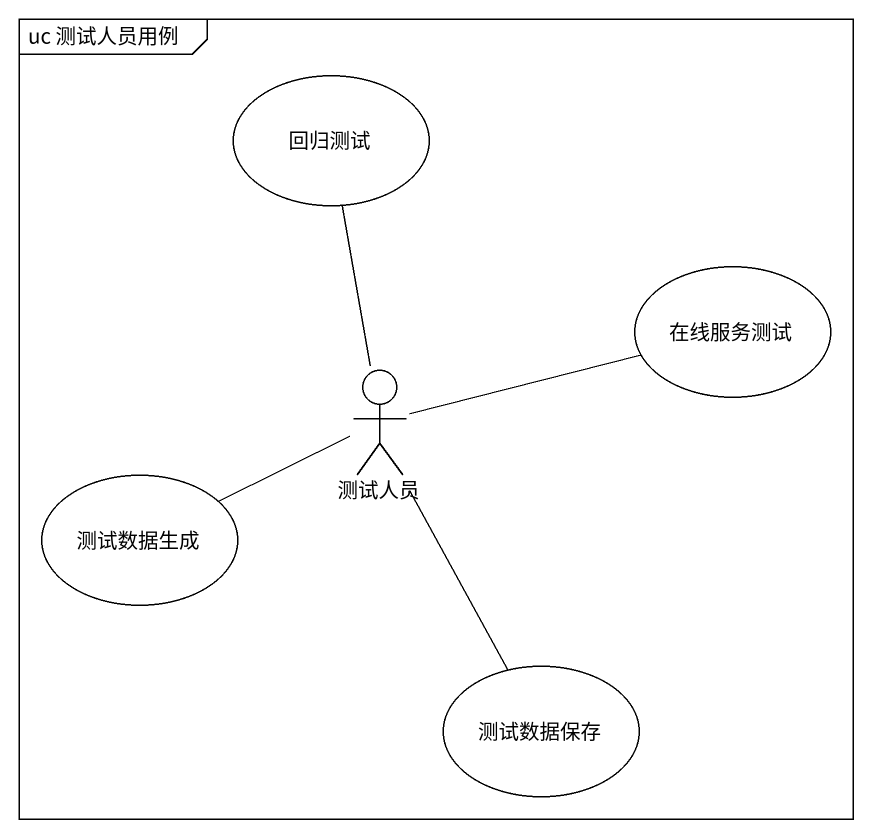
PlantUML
@startuml
mainframe uc 测试人员用例
usecase 回归测试
usecase 在线服务测试
actor 测试人员
usecase 测试数据生成
usecase 测试数据保存
测试人员 -up- 回归测试
测试人员 -right- 在线服务测试
测试人员 -left- 测试数据生成
测试人员 -- 测试数据保存
@enduml
